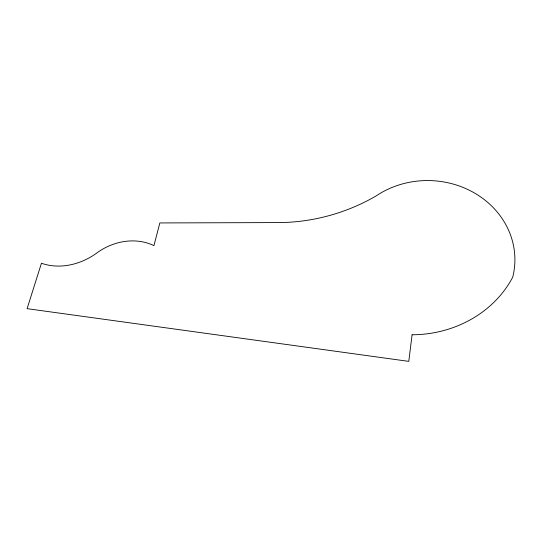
<?xml version="1.0" encoding="UTF-8"?>
<svg xmlns="http://www.w3.org/2000/svg" width="542" height="542" viewBox="0 0 542 542"><rect width="100%" height="100%" fill="white"/><g stroke="black" fill="none" stroke-linecap="round" stroke-linejoin="round"><path stroke-width="0.81" d="M412.076 334.773L408.79 361.372L27.1 308.662L41.443 263.236A58.915 48.211 -37.9 0 0 97.926 252.172A57.574 49.986 -42 0 1 153.935 245.614L159.849 222.938L280.234 222.572A162.58 133.047 -16.8 0 0 376.155 195.913A86.693 78.482 2.3 0 1 475.409 193.555A86.693 78.482 2.3 0 1 512.725 277.165A110.961 99.518 -1.7 0 1 412.076 334.773"/></g></svg>
